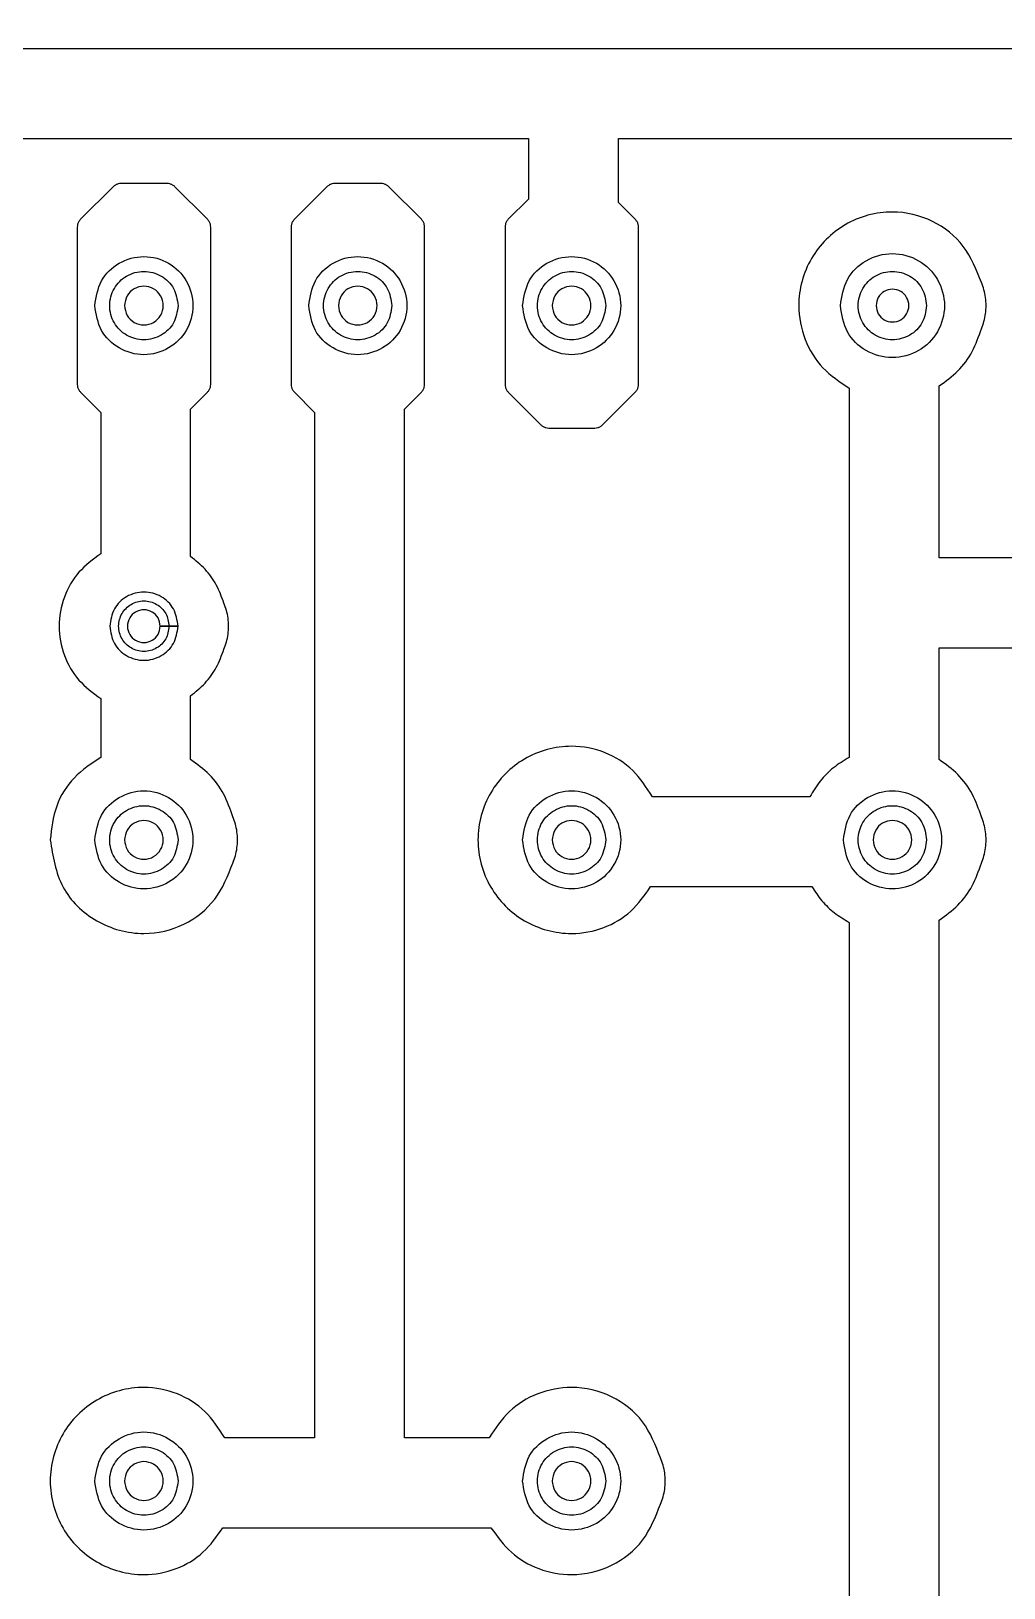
# Model space of a CAD drawing. Extents: x 3 to 107, y 3 to 87.
# Drawn here: x 29.1 to 40.65, y 43.29 to 61.79 of the extents above; entities that cross this region are included whole.
import ezdxf

# ---------------------------------------------------------------- set-up
doc = ezdxf.new("R2010")
doc.units = 0
doc.layers.add('ScottBernardi_VCdelay_PCB', color=7, linetype='CONTINUOUS')

msp = doc.modelspace()

# ---------------------------------------------------------------- linework, layer by layer
at = {"layer": 'ScottBernardi_VCdelay_PCB', "color": 7}
for points in [[(99.234272, 65.809989), (95.007642, 61.583006), (18.862322, 61.583006)], [(18.293292, 49.452036), (18.293292, 59.557003), (19.250378, 60.514089), (35.004375, 60.514089), (35.004375, 59.794069), (35.004375, 59.794069)], [(36.273317, 59.555239), (36.073292, 59.754911), (36.073292, 60.514089), (51.514375, 60.514089), (51.514375, 59.793364), (51.27625, 59.555239)], [(30.712481, 59.980689), (30.165675, 59.980689)], [(33.252833, 59.980689), (32.705675, 59.980689)], [(30.072189, 59.941883), (29.685192, 59.555239)], [(31.192964, 59.555239), (30.805967, 59.941883)], [(32.612189, 59.941883), (32.225192, 59.555239)], [(33.733317, 59.555239), (33.346319, 59.941883)], [(35.004375, 59.794069), (34.765192, 59.555239)], [(29.646386, 59.4614), (29.646386, 57.593794)], [(31.231769, 57.593794), (31.231769, 59.4614)], [(32.186386, 59.4614), (32.186386, 57.593794)], [(33.771769, 57.593794), (33.771769, 59.4614)], [(34.726739, 59.4614), (34.726739, 57.593794)], [(36.312122, 57.593794), (36.312122, 59.4614)], [(38.814375, 57.548992), (38.814375, 53.160083)], [(46.195897, 57.500308), (46.434375, 57.261831), (46.434375, 55.532867), (39.883292, 55.532867), (39.883292, 57.57545)], [(29.685192, 57.500308), (29.924375, 57.261125), (29.924375, 55.579433)], [(30.992939, 55.546978), (30.992939, 57.300283), (31.192964, 57.500308)], [(32.225192, 57.500308), (32.464375, 57.261125), (32.464375, 45.073006), (31.398633, 45.073006)], [(34.536944, 45.073006), (33.533292, 45.073006), (33.533292, 57.300283), (33.733317, 57.500308), (33.733317, 57.500308)], [(34.765192, 57.500308), (35.152542, 57.113311)], [(35.886319, 57.113311), (36.273317, 57.500308)], [(35.246028, 57.074506), (35.792833, 57.074506)], [(30.843714, 54.719361), (30.632047, 54.719361), (30.843714, 54.719361)], [(39.883292, 53.133625), (39.883292, 54.46395), (47.134992, 54.46395)], [(29.924375, 53.859642), (29.924375, 53.160083)], [(30.992939, 53.133625), (30.992939, 53.89245)], [(38.347297, 52.692653), (36.478633, 52.692653)], [(36.456056, 51.624089), (38.370228, 51.624089)], [(38.814375, 51.198992), (38.814375, 42.533006), (28.453292, 42.533006), (28.453292, 51.055058)], [(39.883292, 41.832036), (39.883292, 51.22545)], [(31.376056, 44.004089), (34.560228, 44.004089)]]:
    msp.add_lwpolyline(points, dxfattribs=at)
for points, knots in [([(30.165675, 59.980689), (30.154092, 59.979799), (30.131068, 59.978029), (30.0984, 59.964551), (30.080954, 59.949463), (30.072189, 59.941883)], [0, 0, 0, 0, 0.034721, 0.069014, 0.103632, 0.103632, 0.103632, 0.103632]), ([(30.805967, 59.941883), (30.797202, 59.949463), (30.779755, 59.964551), (30.747087, 59.978029), (30.724064, 59.979799), (30.712481, 59.980689)], [0, 0, 0, 0, 0.034618, 0.068911, 0.103632, 0.103632, 0.103632, 0.103632]), ([(32.705675, 59.980689), (32.694092, 59.979799), (32.671068, 59.978029), (32.6384, 59.964551), (32.620954, 59.949463), (32.612189, 59.941883)], [0, 0, 0, 0, 0.034721, 0.069014, 0.103632, 0.103632, 0.103632, 0.103632]), ([(33.346319, 59.941883), (33.337528, 59.949463), (33.320025, 59.964555), (33.287354, 59.977998), (33.264363, 59.97979), (33.252833, 59.980689)], [0, 0, 0, 0, 0.03468, 0.069045, 0.103611, 0.103611, 0.103611, 0.103611]), ([(40.384236, 58.804528), (40.324632, 58.955452), (40.20645, 59.254704), (39.812541, 59.566166), (39.297402, 59.686962), (38.745368, 59.536415), (38.320761, 59.112202), (38.178185, 58.585904), (38.267671, 58.123567), (38.481302, 57.769742), (38.703394, 57.622547), (38.814375, 57.548992)], [0, 0, 0, 0, 0.479863, 0.95147, 1.439591, 2.020621, 2.585083, 3.166113, 3.576056, 3.971928, 4.367342, 4.367342, 4.367342, 4.367342]), ([(29.685192, 59.555239), (29.677685, 59.546376), (29.662739, 59.52873), (29.649121, 59.496064), (29.647301, 59.472992), (29.646386, 59.4614)], [0, 0, 0, 0, 0.03472, 0.069127, 0.103871, 0.103871, 0.103871, 0.103871]), ([(31.231769, 59.4614), (31.230878, 59.472988), (31.229105, 59.496046), (31.215596, 59.528795), (31.20054, 59.546387), (31.192964, 59.555239)], [0, 0, 0, 0, 0.034734, 0.069111, 0.103926, 0.103926, 0.103926, 0.103926]), ([(32.225192, 59.555239), (32.217685, 59.546376), (32.202739, 59.52873), (32.189121, 59.496064), (32.187301, 59.472992), (32.186386, 59.4614)], [0, 0, 0, 0, 0.03472, 0.069127, 0.103871, 0.103871, 0.103871, 0.103871]), ([(33.771769, 59.4614), (33.770878, 59.472987), (33.769106, 59.496032), (33.755702, 59.528739), (33.740801, 59.546378), (33.733317, 59.555239)], [0, 0, 0, 0, 0.034732, 0.069075, 0.103739, 0.103739, 0.103739, 0.103739]), ([(34.765192, 59.555239), (34.757707, 59.546378), (34.742807, 59.528739), (34.729402, 59.496032), (34.72763, 59.472987), (34.726739, 59.4614)], [0, 0, 0, 0, 0.034664, 0.069007, 0.103739, 0.103739, 0.103739, 0.103739]), ([(36.312122, 59.4614), (36.311231, 59.472988), (36.309458, 59.496046), (36.295949, 59.528795), (36.280893, 59.546387), (36.273317, 59.555239)], [0, 0, 0, 0, 0.034734, 0.069111, 0.103926, 0.103926, 0.103926, 0.103926]), ([(29.854878, 58.529714), (29.870962, 58.427029), (29.902671, 58.224582), (30.134545, 58.001689), (30.437129, 57.918619), (30.742908, 58.001689), (30.965378, 58.224581), (31.048397, 58.529636), (30.965343, 58.834652), (30.742874, 59.057395), (30.437129, 59.140455), (30.134578, 59.057395), (29.902714, 58.834653), (29.870973, 58.632315), (29.854878, 58.529714)], [0, 0, 0, 0, 0.304625, 0.600576, 0.905137, 1.209697, 1.505649, 1.810273, 2.114659, 2.410545, 2.715102, 3.01966, 3.315546, 3.619931, 3.619931, 3.619931, 3.619931]), ([(32.394878, 58.529714), (32.410962, 58.427029), (32.442671, 58.224582), (32.674545, 58.001689), (32.977129, 57.918619), (33.282908, 58.001689), (33.505378, 58.224581), (33.588397, 58.529636), (33.505343, 58.834652), (33.282874, 59.057395), (32.977129, 59.140455), (32.674578, 59.057395), (32.442714, 58.834653), (32.410973, 58.632315), (32.394878, 58.529714)], [0, 0, 0, 0, 0.304625, 0.600576, 0.905137, 1.209697, 1.505649, 1.810273, 2.114659, 2.410545, 2.715102, 3.01966, 3.315546, 3.619931, 3.619931, 3.619931, 3.619931]), ([(34.934878, 58.529714), (34.950962, 58.427029), (34.982671, 58.224582), (35.214545, 58.001689), (35.517129, 57.918619), (35.822908, 58.001689), (36.045378, 58.224581), (36.128397, 58.529636), (36.045343, 58.834652), (35.822874, 59.057395), (35.517129, 59.140455), (35.214578, 59.057395), (34.982714, 58.834653), (34.950973, 58.632315), (34.934878, 58.529714)], [0, 0, 0, 0, 0.304625, 0.600576, 0.905137, 1.209697, 1.505649, 1.810273, 2.114659, 2.410545, 2.715102, 3.01966, 3.315546, 3.619931, 3.619931, 3.619931, 3.619931]), ([(38.709953, 58.529714), (38.726999, 58.420767), (38.760594, 58.206053), (39.006424, 57.96971), (39.327176, 57.88168), (39.651346, 57.969675), (39.88737, 58.206019), (39.975349, 58.529636), (39.887335, 58.853214), (39.651313, 59.089409), (39.327176, 59.177393), (39.006457, 59.089373), (38.760636, 58.853182), (38.72701, 58.638577), (38.709953, 58.529714)], [0, 0, 0, 0, 0.323188, 0.636943, 0.959659, 1.282614, 1.596434, 1.919625, 2.242577, 2.556332, 2.879284, 3.201997, 3.515686, 3.838635, 3.838635, 3.838635, 3.838635]), ([(30.844067, 58.529714), (30.832887, 58.601343), (30.810855, 58.742494), (30.649073, 58.897878), (30.43804, 58.955517), (30.224789, 58.897878), (30.06953, 58.742496), (30.011845, 58.52968), (30.069551, 58.316849), (30.224736, 58.161304), (30.43804, 58.103508), (30.649125, 58.161305), (30.810839, 58.316848), (30.832882, 58.45806), (30.844067, 58.529714)], [0, 0, 0, 0, 0.21246, 0.418673, 0.631132, 0.843592, 1.049805, 1.262265, 1.474813, 1.681146, 1.89363, 2.106113, 2.312447, 2.524995, 2.524995, 2.524995, 2.524995]), ([(33.384067, 58.529714), (33.372887, 58.601343), (33.350855, 58.742494), (33.189073, 58.897878), (32.97804, 58.955517), (32.764789, 58.897878), (32.60953, 58.742496), (32.551845, 58.52968), (32.609551, 58.316849), (32.764736, 58.161304), (32.97804, 58.103508), (33.189125, 58.161305), (33.350839, 58.316848), (33.372882, 58.45806), (33.384067, 58.529714)], [0, 0, 0, 0, 0.21246, 0.418673, 0.631132, 0.843592, 1.049805, 1.262265, 1.474813, 1.681146, 1.89363, 2.106113, 2.312447, 2.524995, 2.524995, 2.524995, 2.524995]), ([(35.924067, 58.529714), (35.912887, 58.601343), (35.890855, 58.742494), (35.729073, 58.897878), (35.51804, 58.955517), (35.304789, 58.897878), (35.14953, 58.742496), (35.091845, 58.52968), (35.149551, 58.316849), (35.304736, 58.161304), (35.51804, 58.103508), (35.729125, 58.161305), (35.890839, 58.316848), (35.912882, 58.45806), (35.924067, 58.529714)], [0, 0, 0, 0, 0.21246, 0.418673, 0.631132, 0.843592, 1.049805, 1.262265, 1.474813, 1.681146, 1.89363, 2.106113, 2.312447, 2.524995, 2.524995, 2.524995, 2.524995]), ([(39.734419, 58.529714), (39.72321, 58.60135), (39.701116, 58.742547), (39.539153, 58.897857), (39.328075, 58.955521), (39.114788, 58.897879), (38.95953, 58.742495), (38.901845, 58.52968), (38.959552, 58.316849), (39.114735, 58.161303), (39.328075, 58.103504), (39.539206, 58.161325), (39.7011, 58.316795), (39.723205, 58.458053), (39.734419, 58.529714)], [0, 0, 0, 0, 0.212483, 0.418817, 0.631365, 0.843824, 1.050038, 1.262497, 1.475045, 1.681379, 1.893862, 2.106434, 2.312887, 2.525459, 2.525459, 2.525459, 2.525459]), ([(39.734419, 58.529714), (39.72321, 58.60135), (39.701116, 58.742547), (39.539153, 58.897857), (39.328075, 58.955521), (39.114788, 58.897879), (38.95953, 58.742495), (38.901845, 58.52968), (38.959552, 58.316849), (39.114735, 58.161303), (39.328075, 58.103504), (39.539206, 58.161325), (39.7011, 58.316795), (39.723205, 58.458053), (39.734419, 58.529714)], [0, 0, 0, 0, 0.212483, 0.418817, 0.631365, 0.843824, 1.050038, 1.262497, 1.475045, 1.681379, 1.893862, 2.106434, 2.312887, 2.525459, 2.525459, 2.525459, 2.525459]), ([(30.207656, 58.529714), (30.213998, 58.570197), (30.226505, 58.650038), (30.317993, 58.737992), (30.437455, 58.770752), (30.558175, 58.737993), (30.645965, 58.650037), (30.678682, 58.529636), (30.646001, 58.409196), (30.558208, 58.321091), (30.437455, 58.288321), (30.31796, 58.321091), (30.226463, 58.409197), (30.213986, 58.489147), (30.207656, 58.529714)], [0, 0, 0, 0, 0.1201, 0.236862, 0.357134, 0.477407, 0.594168, 0.714269, 0.834609, 0.951435, 1.071711, 1.191986, 1.308813, 1.429153, 1.429153, 1.429153, 1.429153]), ([(32.747656, 58.529714), (32.754026, 58.5702), (32.76659, 58.65006), (32.858104, 58.737928), (32.977498, 58.770766), (33.098177, 58.737986), (33.185965, 58.650039), (33.218682, 58.529636), (33.186, 58.409194), (33.09821, 58.321098), (32.977498, 58.288308), (32.858072, 58.321155), (32.766548, 58.409175), (32.754014, 58.489143), (32.747656, 58.529714)], [0, 0, 0, 0, 0.120121, 0.236938, 0.357059, 0.477331, 0.594093, 0.714193, 0.834533, 0.95136, 1.071635, 1.19176, 1.308642, 1.429002, 1.429002, 1.429002, 1.429002]), ([(35.287303, 58.529714), (35.293674, 58.570205), (35.306245, 58.650093), (35.397911, 58.737965), (35.517376, 58.77077), (35.638067, 58.737929), (35.725866, 58.650059), (35.758731, 58.529636), (35.725902, 58.409175), (35.6381, 58.321155), (35.517376, 58.288304), (35.397878, 58.321119), (35.306202, 58.409142), (35.293663, 58.489139), (35.287303, 58.529714)], [0, 0, 0, 0, 0.120124, 0.237006, 0.357367, 0.477488, 0.594305, 0.714426, 0.834786, 0.951668, 1.071792, 1.192156, 1.309103, 1.429467, 1.429467, 1.429467, 1.429467]), ([(39.132933, 58.529714), (39.138324, 58.563994), (39.148955, 58.631606), (39.226436, 58.706006), (39.327565, 58.733792), (39.4298, 58.706042), (39.504288, 58.631638), (39.532102, 58.52967), (39.504345, 58.427679), (39.42978, 58.353287), (39.327565, 58.325684), (39.226456, 58.353323), (39.148897, 58.427714), (39.138307, 58.495375), (39.132933, 58.529714)], [0, 0, 0, 0, 0.101705, 0.200599, 0.302305, 0.40425, 0.503208, 0.604917, 0.706777, 0.80568, 0.907605, 1.00929, 1.108128, 1.209985, 1.209985, 1.209985, 1.209985]), ([(40.384236, 58.254547), (40.395139, 58.283385), (40.417125, 58.341537), (40.435527, 58.434278), (40.442229, 58.529658), (40.435513, 58.62503), (40.41715, 58.717665), (40.395142, 58.775747), (40.384236, 58.804528)], [0, 0, 0, 0, 0.092361, 0.186244, 0.282422, 0.37843, 0.472301, 0.564501, 0.564501, 0.564501, 0.564501]), ([(39.883292, 57.57545), (39.960368, 57.631397), (40.114931, 57.74359), (40.28943, 57.979677), (40.352442, 58.162367), (40.384236, 58.254547)], [0, 0, 0, 0, 0.284679, 0.570878, 0.862359, 0.862359, 0.862359, 0.862359]), ([(29.646386, 57.593794), (29.6473, 57.582207), (29.649116, 57.55917), (29.662704, 57.526585), (29.677681, 57.509084), (29.685192, 57.500308)], [0, 0, 0, 0, 0.034731, 0.069054, 0.103576, 0.103576, 0.103576, 0.103576]), ([(31.192964, 57.500308), (31.200543, 57.509073), (31.215631, 57.52652), (31.22911, 57.559188), (31.230879, 57.582211), (31.231769, 57.593794)], [0, 0, 0, 0, 0.034618, 0.068911, 0.103632, 0.103632, 0.103632, 0.103632]), ([(32.186386, 57.593794), (32.1873, 57.582207), (32.189116, 57.55917), (32.202704, 57.526585), (32.217681, 57.509084), (32.225192, 57.500308)], [0, 0, 0, 0, 0.034731, 0.069054, 0.103576, 0.103576, 0.103576, 0.103576]), ([(33.733317, 57.500308), (33.740805, 57.509082), (33.755737, 57.526577), (33.769111, 57.559201), (33.770879, 57.582212), (33.771769, 57.593794)], [0, 0, 0, 0, 0.034467, 0.068725, 0.103444, 0.103444, 0.103444, 0.103444]), ([(34.726739, 57.593794), (34.727629, 57.582212), (34.729397, 57.559201), (34.742772, 57.526577), (34.757703, 57.509082), (34.765192, 57.500308)], [0, 0, 0, 0, 0.034719, 0.068977, 0.103444, 0.103444, 0.103444, 0.103444]), ([(36.273317, 57.500308), (36.280896, 57.509073), (36.295984, 57.52652), (36.309463, 57.559188), (36.311232, 57.582211), (36.312122, 57.593794)], [0, 0, 0, 0, 0.034618, 0.068911, 0.103632, 0.103632, 0.103632, 0.103632]), ([(35.152542, 57.113311), (35.161318, 57.105801), (35.178819, 57.090823), (35.211403, 57.077236), (35.234441, 57.075419), (35.246028, 57.074506)], [0, 0, 0, 0, 0.034522, 0.068845, 0.103576, 0.103576, 0.103576, 0.103576]), ([(35.792833, 57.074506), (35.804397, 57.075416), (35.827389, 57.077227), (35.859923, 57.090885), (35.877487, 57.105807), (35.886319, 57.113311)], [0, 0, 0, 0, 0.034653, 0.068904, 0.103551, 0.103551, 0.103551, 0.103551]), ([(29.924375, 55.579433), (29.832622, 55.511796), (29.648763, 55.376261), (29.474517, 55.068524), (29.410742, 54.719471), (29.474527, 54.370453), (29.648859, 54.062937), (29.832633, 53.927336), (29.924375, 53.859642)], [0, 0, 0, 0, 0.338839, 0.678986, 1.031393, 1.38348, 1.723479, 2.062412, 2.062412, 2.062412, 2.062412]), ([(31.387697, 54.994528), (31.360931, 55.067697), (31.307827, 55.212868), (31.171252, 55.402946), (31.052281, 55.499044), (30.992939, 55.546978)], [0, 0, 0, 0, 0.233054, 0.462385, 0.690616, 0.690616, 0.690616, 0.690616]), ([(30.843714, 54.719361), (30.832515, 54.790904), (30.810442, 54.931922), (30.648946, 55.087121), (30.437744, 55.144838), (30.226579, 55.087086), (30.065238, 54.931888), (30.04317, 54.790899), (30.031972, 54.719361)], [0, 0, 0, 0, 0.212217, 0.4183, 0.630517, 0.842494, 1.048513, 1.260726, 1.260726, 1.260726, 1.260726]), ([(30.737881, 54.719361), (30.729629, 54.772285), (30.713372, 54.876562), (30.593852, 54.991352), (30.43802, 55.033904), (30.280587, 54.991316), (30.166041, 54.876529), (30.123467, 54.719439), (30.166077, 54.562387), (30.280621, 54.44775), (30.43802, 54.405172), (30.59382, 54.447715), (30.71333, 54.562353), (30.729618, 54.666521), (30.737881, 54.719361)], [0, 0, 0, 0, 0.15697, 0.309284, 0.466254, 0.622985, 0.775233, 0.9322, 1.088927, 1.241111, 1.397839, 1.554806, 1.707054, 1.863785, 1.863785, 1.863785, 1.863785]), ([(30.737881, 54.719361), (30.729629, 54.772285), (30.713372, 54.876562), (30.593852, 54.991352), (30.43802, 55.033904), (30.280587, 54.991316), (30.166041, 54.876529), (30.123467, 54.719439), (30.166077, 54.562387), (30.280621, 54.44775), (30.43802, 54.405172), (30.59382, 54.447715), (30.71333, 54.562353), (30.729618, 54.666521), (30.737881, 54.719361)], [0, 0, 0, 0, 0.15697, 0.309284, 0.466254, 0.622985, 0.775233, 0.9322, 1.088927, 1.241111, 1.397839, 1.554806, 1.707054, 1.863785, 1.863785, 1.863785, 1.863785]), ([(31.387697, 54.444547), (31.398674, 54.473322), (31.420817, 54.53137), (31.439047, 54.624056), (31.445653, 54.719417), (31.439061, 54.814786), (31.420793, 54.907578), (31.398671, 54.965696), (31.387697, 54.994528)], [0, 0, 0, 0, 0.092252, 0.186107, 0.28211, 0.378282, 0.47215, 0.564562, 0.564562, 0.564562, 0.564562]), ([(30.632047, 54.719361), (30.62668, 54.685195), (30.616091, 54.617796), (30.538733, 54.543654), (30.43789, 54.516026), (30.336004, 54.543711), (30.261764, 54.617777), (30.233926, 54.719439), (30.261728, 54.82114), (30.335971, 54.895355), (30.43789, 54.923051), (30.538766, 54.895413), (30.616133, 54.821119), (30.626691, 54.753611), (30.632047, 54.719361)], [0, 0, 0, 0, 0.101354, 0.199942, 0.301532, 0.402971, 0.501615, 0.602989, 0.704603, 0.803312, 0.904754, 1.006347, 1.105001, 1.206594, 1.206594, 1.206594, 1.206594]), ([(30.031972, 54.719361), (30.043176, 54.647932), (30.065264, 54.507113), (30.226665, 54.352226), (30.437744, 54.294642), (30.648861, 54.35219), (30.810416, 54.507079), (30.832509, 54.647927), (30.843714, 54.719361)], [0, 0, 0, 0, 0.211885, 0.41772, 0.629669, 0.841859, 1.047758, 1.259647, 1.259647, 1.259647, 1.259647]), ([(30.992939, 53.89245), (31.052256, 53.940354), (31.171159, 54.036378), (31.307657, 54.22636), (31.360868, 54.371412), (31.387697, 54.444547)], [0, 0, 0, 0, 0.228112, 0.457259, 0.690289, 0.690289, 0.690289, 0.690289]), ([(36.478633, 52.692653), (36.407175, 52.803242), (36.264601, 53.023889), (35.918493, 53.240016), (35.459585, 53.329156), (34.935257, 53.186567), (34.510814, 52.761755), (34.352393, 52.179679), (34.510842, 51.597594), (34.935179, 51.172601), (35.454347, 51.03138), (35.902772, 51.11507), (36.238921, 51.314623), (36.383625, 51.520859), (36.456056, 51.624089)], [0, 0, 0, 0, 0.391162, 0.780446, 1.185204, 1.766233, 2.330696, 2.911726, 3.492843, 4.057426, 4.63848, 5.027534, 5.401622, 5.776526, 5.776526, 5.776526, 5.776526]), ([(29.924375, 53.160083), (29.813954, 53.086513), (29.593002, 52.939301), (29.370905, 52.585885), (29.340948, 52.316653), (29.325711, 52.179714)], [0, 0, 0, 0, 0.395406, 0.791201, 1.2009, 1.2009, 1.2009, 1.2009]), ([(31.493883, 52.454528), (31.462124, 52.546785), (31.399205, 52.729553), (31.224785, 52.965792), (31.070085, 53.077779), (30.992939, 53.133625)], [0, 0, 0, 0, 0.29167, 0.577823, 0.862476, 0.862476, 0.862476, 0.862476]), ([(38.814375, 53.160083), (38.750437, 53.121393), (38.622942, 53.044242), (38.462902, 52.884286), (38.385912, 52.756662), (38.347297, 52.692653)], [0, 0, 0, 0, 0.223707, 0.446079, 0.669833, 0.669833, 0.669833, 0.669833]), ([(40.384236, 52.454528), (40.352452, 52.546788), (40.289482, 52.729569), (40.114991, 52.96572), (39.960374, 53.077766), (39.883292, 53.133625)], [0, 0, 0, 0, 0.291699, 0.577899, 0.86243, 0.86243, 0.86243, 0.86243]), ([(29.854878, 52.179714), (29.870962, 52.077029), (29.902671, 51.874582), (30.134545, 51.651689), (30.437129, 51.568619), (30.742908, 51.651689), (30.965378, 51.874581), (31.048397, 52.179636), (30.965343, 52.484652), (30.742874, 52.707395), (30.437129, 52.790455), (30.134578, 52.707395), (29.902714, 52.484653), (29.870973, 52.282315), (29.854878, 52.179714)], [0, 0, 0, 0, 0.304625, 0.600576, 0.905137, 1.209697, 1.505649, 1.810273, 2.114659, 2.410545, 2.715102, 3.01966, 3.315546, 3.619931, 3.619931, 3.619931, 3.619931]), ([(34.934878, 52.179714), (34.950962, 52.077029), (34.982671, 51.874582), (35.214545, 51.651689), (35.517129, 51.568619), (35.822908, 51.651689), (36.045378, 51.874581), (36.128397, 52.179636), (36.045343, 52.484652), (35.822874, 52.707395), (35.517129, 52.790455), (35.214578, 52.707395), (34.982714, 52.484653), (34.950973, 52.282315), (34.934878, 52.179714)], [0, 0, 0, 0, 0.304625, 0.600576, 0.905137, 1.209697, 1.505649, 1.810273, 2.114659, 2.410545, 2.715102, 3.01966, 3.315546, 3.619931, 3.619931, 3.619931, 3.619931]), ([(38.744878, 52.179714), (38.760961, 52.077029), (38.792671, 51.874584), (39.024546, 51.651681), (39.327207, 51.568628), (39.633101, 51.651645), (39.855722, 51.87455), (39.938751, 52.179636), (39.855687, 52.484683), (39.633068, 52.707438), (39.327207, 52.790446), (39.024578, 52.707403), (38.792713, 52.484651), (38.760973, 52.282314), (38.744878, 52.179714)], [0, 0, 0, 0, 0.304625, 0.600576, 0.905137, 1.209937, 1.505953, 1.810581, 2.11497, 2.410921, 2.715718, 3.020275, 3.316161, 3.620547, 3.620547, 3.620547, 3.620547]), ([(30.844067, 52.179714), (30.832887, 52.251343), (30.810855, 52.392494), (30.649073, 52.547878), (30.43804, 52.605517), (30.224789, 52.547878), (30.06953, 52.392496), (30.011845, 52.17968), (30.069551, 51.966849), (30.224736, 51.811304), (30.43804, 51.753508), (30.649125, 51.811305), (30.810839, 51.966848), (30.832882, 52.10806), (30.844067, 52.179714)], [0, 0, 0, 0, 0.21246, 0.418673, 0.631132, 0.843592, 1.049805, 1.262265, 1.474813, 1.681146, 1.89363, 2.106113, 2.312447, 2.524995, 2.524995, 2.524995, 2.524995]), ([(30.844067, 52.179714), (30.832887, 52.251343), (30.810855, 52.392494), (30.649073, 52.547878), (30.43804, 52.605517), (30.224789, 52.547878), (30.06953, 52.392496), (30.011845, 52.17968), (30.069551, 51.966849), (30.224736, 51.811304), (30.43804, 51.753508), (30.649125, 51.811305), (30.810839, 51.966848), (30.832882, 52.10806), (30.844067, 52.179714)], [0, 0, 0, 0, 0.21246, 0.418673, 0.631132, 0.843592, 1.049805, 1.262265, 1.474813, 1.681146, 1.89363, 2.106113, 2.312447, 2.524995, 2.524995, 2.524995, 2.524995]), ([(35.924067, 52.179714), (35.912887, 52.251343), (35.890855, 52.392494), (35.729073, 52.547878), (35.51804, 52.605517), (35.304789, 52.547878), (35.14953, 52.392496), (35.091845, 52.17968), (35.149551, 51.966849), (35.304736, 51.811304), (35.51804, 51.753508), (35.729125, 51.811305), (35.890839, 51.966848), (35.912882, 52.10806), (35.924067, 52.179714)], [0, 0, 0, 0, 0.21246, 0.418673, 0.631132, 0.843592, 1.049805, 1.262265, 1.474813, 1.681146, 1.89363, 2.106113, 2.312447, 2.524995, 2.524995, 2.524995, 2.524995]), ([(35.924067, 52.179714), (35.912887, 52.251343), (35.890855, 52.392494), (35.729073, 52.547878), (35.51804, 52.605517), (35.304789, 52.547878), (35.14953, 52.392496), (35.091845, 52.17968), (35.149551, 51.966849), (35.304736, 51.811304), (35.51804, 51.753508), (35.729125, 51.811305), (35.890839, 51.966848), (35.912882, 52.10806), (35.924067, 52.179714)], [0, 0, 0, 0, 0.21246, 0.418673, 0.631132, 0.843592, 1.049805, 1.262265, 1.474813, 1.681146, 1.89363, 2.106113, 2.312447, 2.524995, 2.524995, 2.524995, 2.524995]), ([(39.734419, 52.179714), (39.72321, 52.25135), (39.701116, 52.392547), (39.539153, 52.547857), (39.328075, 52.605521), (39.114788, 52.547879), (38.95953, 52.392495), (38.901845, 52.17968), (38.959552, 51.966849), (39.114735, 51.811303), (39.328075, 51.753504), (39.539206, 51.811325), (39.7011, 51.966795), (39.723205, 52.108053), (39.734419, 52.179714)], [0, 0, 0, 0, 0.212483, 0.418817, 0.631365, 0.843824, 1.050038, 1.262497, 1.475045, 1.681379, 1.893862, 2.106434, 2.312887, 2.525459, 2.525459, 2.525459, 2.525459]), ([(39.734419, 52.179714), (39.72321, 52.25135), (39.701116, 52.392547), (39.539153, 52.547857), (39.328075, 52.605521), (39.114788, 52.547879), (38.95953, 52.392495), (38.901845, 52.17968), (38.959552, 51.966849), (39.114735, 51.811303), (39.328075, 51.753504), (39.539206, 51.811325), (39.7011, 51.966795), (39.723205, 52.108053), (39.734419, 52.179714)], [0, 0, 0, 0, 0.212483, 0.418817, 0.631365, 0.843824, 1.050038, 1.262497, 1.475045, 1.681379, 1.893862, 2.106434, 2.312887, 2.525459, 2.525459, 2.525459, 2.525459]), ([(30.207656, 52.179714), (30.213998, 52.220197), (30.226505, 52.300038), (30.317993, 52.387992), (30.437455, 52.420752), (30.558175, 52.387993), (30.645965, 52.300037), (30.678682, 52.179636), (30.646001, 52.059196), (30.558208, 51.971091), (30.437455, 51.938321), (30.31796, 51.971091), (30.226463, 52.059197), (30.213986, 52.139147), (30.207656, 52.179714)], [0, 0, 0, 0, 0.1201, 0.236862, 0.357134, 0.477407, 0.594168, 0.714269, 0.834609, 0.951435, 1.071711, 1.191986, 1.308813, 1.429153, 1.429153, 1.429153, 1.429153]), ([(31.493883, 51.904547), (31.504857, 51.933379), (31.526979, 51.991497), (31.545247, 52.084289), (31.551839, 52.179658), (31.545233, 52.275019), (31.527004, 52.367705), (31.50486, 52.425753), (31.493883, 52.454528)], [0, 0, 0, 0, 0.092412, 0.18628, 0.282452, 0.378455, 0.47231, 0.564562, 0.564562, 0.564562, 0.564562]), ([(35.287303, 52.179714), (35.293674, 52.220205), (35.306245, 52.300093), (35.397911, 52.387965), (35.517376, 52.42077), (35.638067, 52.387929), (35.725866, 52.300059), (35.758731, 52.179636), (35.725902, 52.059175), (35.6381, 51.971155), (35.517376, 51.938304), (35.397878, 51.971119), (35.306202, 52.059142), (35.293663, 52.139139), (35.287303, 52.179714)], [0, 0, 0, 0, 0.120124, 0.237006, 0.357367, 0.477488, 0.594305, 0.714426, 0.834786, 0.951668, 1.071792, 1.192156, 1.309103, 1.429467, 1.429467, 1.429467, 1.429467]), ([(39.097656, 52.179714), (39.104026, 52.2202), (39.116591, 52.300059), (39.208103, 52.387929), (39.327532, 52.42077), (39.448261, 52.387965), (39.53621, 52.300092), (39.569085, 52.179636), (39.536245, 52.059141), (39.448295, 51.971119), (39.327532, 51.938304), (39.208071, 51.971154), (39.116548, 52.059175), (39.104014, 52.139144), (39.097656, 52.179714)], [0, 0, 0, 0, 0.120121, 0.236938, 0.357059, 0.477419, 0.594301, 0.714426, 0.83479, 0.951736, 1.0721, 1.192224, 1.309106, 1.429467, 1.429467, 1.429467, 1.429467]), ([(40.384236, 51.904547), (40.395139, 51.933385), (40.417125, 51.991537), (40.435527, 52.084278), (40.442229, 52.179658), (40.435513, 52.27503), (40.41715, 52.367665), (40.395142, 52.425747), (40.384236, 52.454528)], [0, 0, 0, 0, 0.092361, 0.186244, 0.282422, 0.37843, 0.472301, 0.564501, 0.564501, 0.564501, 0.564501]), ([(29.325711, 52.179714), (29.356425, 51.983812), (29.416979, 51.597582), (29.85911, 51.172642), (30.40651, 51.022124), (30.922653, 51.142885), (31.316146, 51.454417), (31.434292, 51.753629), (31.493883, 51.904547)], [0, 0, 0, 0, 0.581118, 1.145701, 1.726754, 2.214787, 2.686261, 3.166083, 3.166083, 3.166083, 3.166083]), ([(39.883292, 51.22545), (39.960368, 51.281397), (40.114931, 51.39359), (40.28943, 51.629677), (40.352442, 51.812367), (40.384236, 51.904547)], [0, 0, 0, 0, 0.284679, 0.570878, 0.862359, 0.862359, 0.862359, 0.862359]), ([(38.370228, 51.624089), (38.408367, 51.566245), (38.484485, 51.450802), (38.636049, 51.305853), (38.7548, 51.234692), (38.814375, 51.198992)], [0, 0, 0, 0, 0.207454, 0.414031, 0.621996, 0.621996, 0.621996, 0.621996]), ([(31.398633, 45.073006), (31.327164, 45.183507), (31.184541, 45.404019), (30.83847, 45.620019), (30.379585, 45.709156), (29.855256, 45.566567), (29.430815, 45.141754), (29.272398, 44.559711), (29.430821, 43.977685), (29.855233, 43.552822), (30.374391, 43.411832), (30.822802, 43.495209), (31.159092, 43.694555), (31.303669, 43.900818), (31.376056, 44.004089)], [0, 0, 0, 0, 0.390964, 0.780199, 1.184954, 1.765983, 2.330446, 2.911476, 3.492505, 4.056968, 4.637997, 5.027175, 5.401067, 5.775972, 5.775972, 5.775972, 5.775972]), ([(36.573883, 44.834528), (36.514284, 44.985447), (36.396122, 45.28466), (36.00275, 45.596181), (35.543483, 45.703569), (35.111348, 45.619545), (34.757804, 45.40595), (34.610526, 45.183929), (34.536944, 45.073006)], [0, 0, 0, 0, 0.479822, 0.951297, 1.439329, 1.849287, 2.2452, 2.640491, 2.640491, 2.640491, 2.640491]), ([(29.854878, 44.559714), (29.870957, 44.457054), (29.902655, 44.254668), (30.134598, 44.031934), (30.43713, 43.949022), (30.742853, 44.031934), (30.965406, 44.254668), (31.048379, 44.559714), (30.965406, 44.86476), (30.742853, 45.087494), (30.43713, 45.170406), (30.134598, 45.087494), (29.902655, 44.86476), (29.870957, 44.662374), (29.854878, 44.559714)], [0, 0, 0, 0, 0.304537, 0.600368, 0.904904, 1.209441, 1.505272, 1.809809, 2.114345, 2.410176, 2.714713, 3.01925, 3.315081, 3.619618, 3.619618, 3.619618, 3.619618]), ([(30.844067, 44.559714), (30.832887, 44.631343), (30.810855, 44.772494), (30.649073, 44.927878), (30.43804, 44.985517), (30.224789, 44.927878), (30.069531, 44.772494), (30.011849, 44.559714), (30.069531, 44.346933), (30.224789, 44.19155), (30.43804, 44.133911), (30.649073, 44.19155), (30.810855, 44.346933), (30.832887, 44.488085), (30.844067, 44.559714)], [0, 0, 0, 0, 0.21246, 0.418673, 0.631132, 0.843592, 1.049805, 1.262265, 1.474725, 1.680938, 1.893397, 2.105857, 2.31207, 2.52453, 2.52453, 2.52453, 2.52453]), ([(30.844067, 44.559714), (30.832887, 44.631343), (30.810855, 44.772494), (30.649073, 44.927878), (30.43804, 44.985517), (30.224789, 44.927878), (30.069531, 44.772494), (30.011849, 44.559714), (30.069531, 44.346933), (30.224789, 44.19155), (30.43804, 44.133911), (30.649073, 44.19155), (30.810855, 44.346933), (30.832887, 44.488085), (30.844067, 44.559714)], [0, 0, 0, 0, 0.21246, 0.418673, 0.631132, 0.843592, 1.049805, 1.262265, 1.474725, 1.680938, 1.893397, 2.105857, 2.31207, 2.52453, 2.52453, 2.52453, 2.52453]), ([(34.934878, 44.559714), (34.950957, 44.457054), (34.982655, 44.254668), (35.214598, 44.031934), (35.51713, 43.949022), (35.822853, 44.031934), (36.045406, 44.254668), (36.128379, 44.559714), (36.045406, 44.86476), (35.822853, 45.087494), (35.51713, 45.170406), (35.214598, 45.087494), (34.982655, 44.86476), (34.950957, 44.662374), (34.934878, 44.559714)], [0, 0, 0, 0, 0.304537, 0.600368, 0.904904, 1.209441, 1.505272, 1.809809, 2.114345, 2.410176, 2.714713, 3.01925, 3.315081, 3.619618, 3.619618, 3.619618, 3.619618]), ([(35.924067, 44.559714), (35.912887, 44.631343), (35.890855, 44.772494), (35.729073, 44.927878), (35.51804, 44.985517), (35.304789, 44.927878), (35.149531, 44.772494), (35.091849, 44.559714), (35.149531, 44.346933), (35.304789, 44.19155), (35.51804, 44.133911), (35.729073, 44.19155), (35.890855, 44.346933), (35.912887, 44.488085), (35.924067, 44.559714)], [0, 0, 0, 0, 0.21246, 0.418673, 0.631132, 0.843592, 1.049805, 1.262265, 1.474725, 1.680938, 1.893397, 2.105857, 2.31207, 2.52453, 2.52453, 2.52453, 2.52453]), ([(35.924067, 44.559714), (35.912887, 44.631343), (35.890855, 44.772494), (35.729073, 44.927878), (35.51804, 44.985517), (35.304789, 44.927878), (35.149531, 44.772494), (35.091849, 44.559714), (35.149531, 44.346933), (35.304789, 44.19155), (35.51804, 44.133911), (35.729073, 44.19155), (35.890855, 44.346933), (35.912887, 44.488085), (35.924067, 44.559714)], [0, 0, 0, 0, 0.21246, 0.418673, 0.631132, 0.843592, 1.049805, 1.262265, 1.474725, 1.680938, 1.893397, 2.105857, 2.31207, 2.52453, 2.52453, 2.52453, 2.52453]), ([(30.207656, 44.559714), (30.213981, 44.600256), (30.226446, 44.680145), (30.318013, 44.768092), (30.437455, 44.800703), (30.558153, 44.768092), (30.646028, 44.680145), (30.678664, 44.559714), (30.646028, 44.439283), (30.558153, 44.351336), (30.437455, 44.318724), (30.318013, 44.351336), (30.226446, 44.439283), (30.213981, 44.519172), (30.207656, 44.559714)], [0, 0, 0, 0, 0.120252, 0.236958, 0.35721, 0.477461, 0.594168, 0.714419, 0.834671, 0.951378, 1.071629, 1.191881, 1.308587, 1.428839, 1.428839, 1.428839, 1.428839]), ([(35.287303, 44.559714), (35.293658, 44.600264), (35.306186, 44.6802), (35.397931, 44.768064), (35.517377, 44.800721), (35.638045, 44.768028), (35.725929, 44.680167), (35.758713, 44.559714), (35.725929, 44.439261), (35.638045, 44.351399), (35.517377, 44.318707), (35.397931, 44.351364), (35.306186, 44.439228), (35.293658, 44.519164), (35.287303, 44.559714)], [0, 0, 0, 0, 0.120276, 0.237102, 0.357442, 0.477542, 0.594304, 0.714576, 0.834849, 0.95161, 1.071711, 1.192051, 1.308877, 1.429153, 1.429153, 1.429153, 1.429153]), ([(36.573883, 44.284547), (36.584786, 44.313385), (36.606772, 44.371537), (36.625174, 44.464278), (36.631874, 44.559631), (36.625167, 44.654954), (36.606759, 44.747575), (36.584785, 44.805694), (36.573883, 44.834528)], [0, 0, 0, 0, 0.092361, 0.186244, 0.282422, 0.378352, 0.472146, 0.564494, 0.564494, 0.564494, 0.564494]), ([(34.560228, 44.004089), (34.634779, 43.90055), (34.784133, 43.693124), (35.127274, 43.495825), (35.548784, 43.417145), (36.002712, 43.523147), (36.396134, 43.834495), (36.514287, 44.133652), (36.573883, 44.284547)], [0, 0, 0, 0, 0.379182, 0.759644, 1.15365, 1.641662, 2.11303, 2.59277, 2.59277, 2.59277, 2.59277])]:
    msp.add_open_spline(points, degree=3, knots=knots, dxfattribs=at)

doc.saveas('drawing.dxf')
